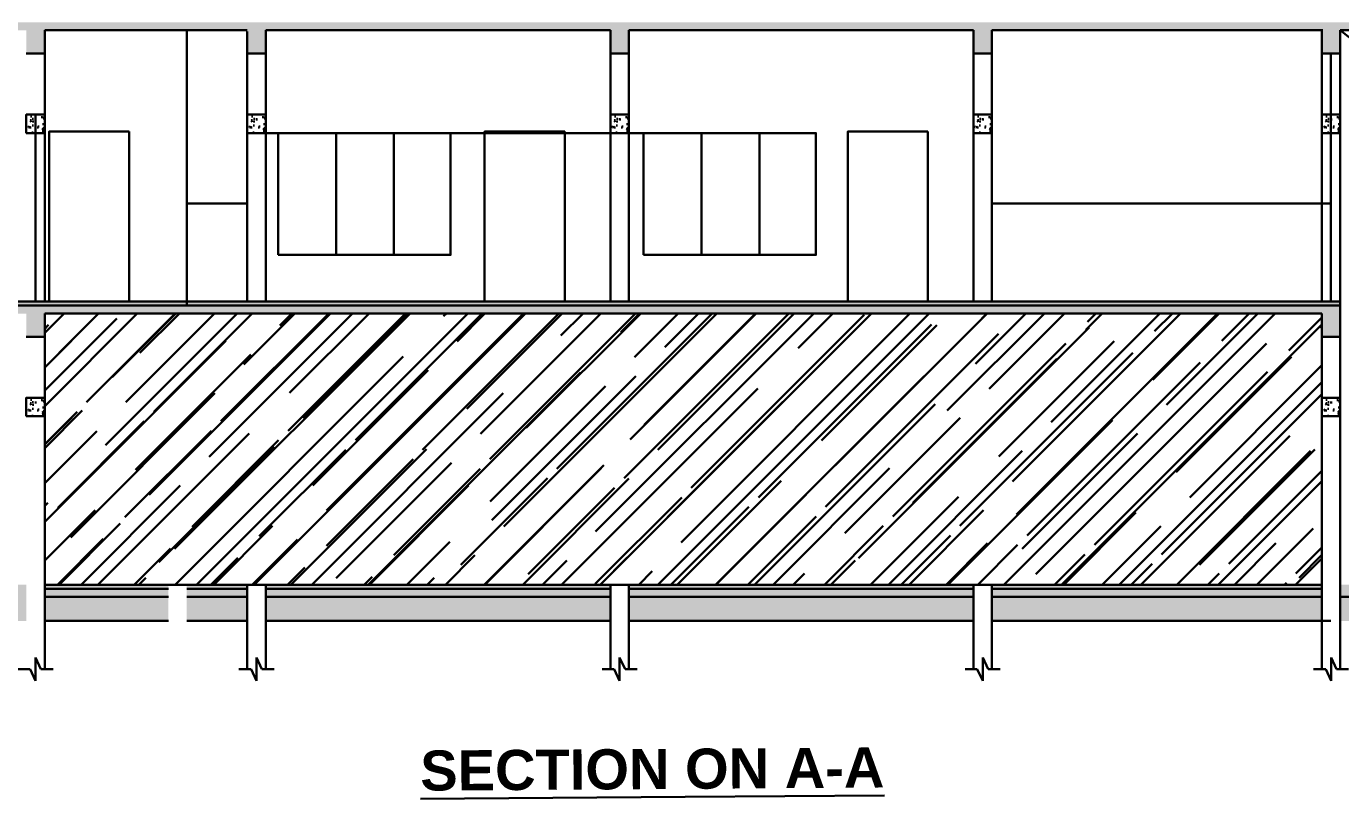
# Model space of a CAD drawing. Header units: metres. Extents: x 515 to 706, y -4 to 163.
# Drawn here: x 574.12 to 590.5, y 122.01 to 131.64 of the extents above; entities that cross this region are included whole.
import ezdxf

# ---------------------------------------------------------------- set-up
doc = ezdxf.new("R2010")
doc.units = ezdxf.units.M
doc.header["$MEASUREMENT"] = 0
doc.linetypes.add('DASHED2', pattern=[0.375, 0.25, -0.125])
doc.styles.add('ARIAL', font='arialbd.ttf', dxfattribs={"height": 0.23})
doc.styles.add('working', font='arialbd.ttf', dxfattribs={"height": 0.23})
doc.dimstyles.new('new model', dxfattribs={"dimtxt": 0.23, "dimasz": 0.2, "dimexe": 0.1, "dimexo": 0.1, "dimgap": 0, "dimtad": 0, "dimzin": 1, "dimdsep": 46, "dimtxsty": 'working', "dimcen": 0.09, "dimse1": 1, "dimse2": 1, "dimclrd": 256, "dimclrt": 256, "dimadec": 1, "dimazin": 0, "dimtfac": 1, "dimtofl": 0, "dimtmove": 0, "dimatfit": 3, "dimfxl": 0, "dimtolj": 1, "dimtzin": 0, "dimlwd": -1, "dimlwe": -1, "dimarcsym": 0})

# ---------------------------------------------------------------- blocks, each defined once
blk = doc.blocks.new('*D555')
for p, q in [((561.615, 138.523), (561.615, 131.856)), ((561.615, 124.426), (561.615, 131.093))]:
    blk.add_line(p, q)
at = {"lineweight": 40}
for points in [[(561.581, 138.523), (561.648, 138.523), (561.615, 138.723)], [(561.581, 124.426), (561.648, 124.426), (561.615, 124.226)]]:
    blk.add_solid(points, dxfattribs=at)
at = {"layer": 'Defpoints', "color": 0, "lineweight": 40}
for p in [(590.039, 138.723), (561.615, 124.226), (590.039, 124.226)]:
    blk.add_point(p, dxfattribs=at)
at = {"lineweight": 30, "insert": (561.615, 131.474), "char_height": 0.23, "attachment_point": 5, "rotation": 90, "style": 'working'}
blk.add_mtext('\\A1;14.50', dxfattribs=at)

msp = doc.modelspace()

# ---------------------------------------------------------------- hatches: boundary and pattern name
at = {"lineweight": 30}
h = msp.add_hatch(dxfattribs=at)
h.set_pattern_fill('AR-CONC', color=256, scale=0.001, style=0)
h.set_pattern_definition([(50, (38.37423, -55.26295), (0.18218467, -0.015939086), [0.01905, -0.20955]), (355, (38.37423, -55.26295), (-0.03524342, 0.191056845), [0.01524, -0.167640584]), (100.451445, (38.38941, -55.26428), (0.146941247, 0.17511775), [0.01619001, -0.178090245]), (46.1842, (38.37423, -55.21215), (0.27107904, -0.04204233), [0.028575, -0.314325]), (96.63556, (38.39682, -55.21565), (0.23740413, 0.24742612), [0.02428502, -0.26713561]), (351.18415, (38.37423, -55.21215), (0.23740413, 0.24742612), [0.02285997, -0.25145973]), (21, (38.39963, -55.22485), (0.15161439, -0.1022652), [0.01905, -0.20955]), (326, (38.39963, -55.22485), (0.06180203, 0.184187966), [0.01524, -0.16764]), (71.451445, (38.41226, -55.23337), (0.21341642, 0.08192277), [0.01619001, -0.17808994]), (37.5, (38.37423, -55.26295), (0.003088603, 0.084555039), [0, -0.165608, 0, -0.17018, 0, -0.168275]), (7.5, (38.37423, -55.26295), (0.066819663, 0.100180575), [0, -0.097028, 0, -0.161798, 0, -0.064135]), (327.5, (38.31759, -55.26295), (0.135590595, -0.005728744), [0, -0.0635, 0, -0.19812, 0, -0.26289]), (317.5, (38.29219, -55.26295), (0.148129181, 0.02542649), [0, -0.08255, 0, -0.131572, 0, -0.18669])])
h.paths.add_polyline_path([(581.62917, 131.58569), (585.92234, 131.58569), (585.92234, 131.29569), (586.15251, 131.29569), (586.15251, 131.58569), (590.26239, 131.58569), (590.26239, 131.29569), (590.49239, 131.29569), (590.49239, 131.58569), (592.77348, 131.58569), (593.00348, 131.58569), (594.79234, 131.58569), (594.79234, 131.29569), (595.0223, 131.29569), (595.0223, 131.68569), (563.8546, 131.68569), (563.8546, 131.29569), (564.0846, 131.29569), (564.0846, 131.58569), (565.58777, 131.58569), (565.81777, 131.58569), (567.45835, 131.58569), (567.45835, 131.29569), (567.68835, 131.29569), (567.68835, 131.58569), (570.62493, 131.58569), (570.62493, 131.29569), (571.07526, 131.29569), (571.07526, 131.58569), (574.12222, 131.58569), (574.12222, 131.29569), (574.35239, 131.29569), (574.35239, 131.58569), (575.89221, 131.58569), (576.12237, 131.58569), (576.8755, 131.58569), (576.8755, 131.29569), (577.10566, 131.29569), (577.10566, 131.58569), (581.399, 131.58569), (581.399, 131.29569), (581.62917, 131.29569)])
h = msp.add_hatch(dxfattribs=at)
h.set_pattern_fill('AR-CONC', color=256, scale=0.001, style=0)
h.set_pattern_definition([(50, (48.64202, -55.41794), (0.18218467, -0.015939086), [0.01905, -0.20955]), (355, (48.64202, -55.41794), (-0.03524342, 0.191056845), [0.01524, -0.167640584]), (100.451445, (48.6572, -55.41927), (0.146941247, 0.17511775), [0.01619001, -0.178090245]), (46.1842, (48.64202, -55.36714), (0.27107904, -0.04204233), [0.028575, -0.314325]), (96.63556, (48.6646, -55.37064), (0.23740413, 0.24742612), [0.02428502, -0.26713561]), (351.18415, (48.64202, -55.36714), (0.23740413, 0.24742612), [0.02285997, -0.25145973]), (21, (48.66742, -55.37984), (0.15161439, -0.1022652), [0.01905, -0.20955]), (326, (48.66742, -55.37984), (0.06180203, 0.184187966), [0.01524, -0.16764]), (71.451445, (48.68005, -55.38836), (0.21341642, 0.08192277), [0.01619001, -0.17808994]), (37.5, (48.64202, -55.41794), (0.003088603, 0.084555039), [0, -0.165608, 0, -0.17018, 0, -0.168275]), (7.5, (48.64202, -55.41794), (0.066819663, 0.100180575), [0, -0.097028, 0, -0.161798, 0, -0.064135]), (327.5, (48.585375, -55.41794), (0.135590595, -0.005728744), [0, -0.0635, 0, -0.19812, 0, -0.26289]), (317.5, (48.55998, -55.41794), (0.148129181, 0.02542649), [0, -0.08255, 0, -0.131572, 0, -0.18669])])
h.paths.add_polyline_path([(574.12239, 130.30569), (574.35239, 130.30569), (574.35239, 130.53569), (574.12239, 130.53569)])
h = msp.add_hatch(dxfattribs=at)
h.set_pattern_fill('AR-CONC', color=256, scale=0.001, style=0)
h.set_pattern_definition([(50, (51.39529, -55.41794), (0.18218467, -0.015939086), [0.01905, -0.20955]), (355, (51.3953, -55.41794), (-0.03524342, 0.191056845), [0.01524, -0.167640584]), (100.451445, (51.41047, -55.41927), (0.146941247, 0.17511775), [0.01619001, -0.178090245]), (46.1842, (51.3953, -55.36714), (0.27107904, -0.04204233), [0.028575, -0.314325]), (96.63556, (51.41788, -55.37064), (0.23740413, 0.24742612), [0.02428502, -0.26713561]), (351.18415, (51.3953, -55.36714), (0.23740413, 0.24742612), [0.02285997, -0.25145973]), (21, (51.42069, -55.37984), (0.15161439, -0.1022652), [0.01905, -0.20955]), (326, (51.4207, -55.37984), (0.06180203, 0.184187966), [0.01524, -0.16764]), (71.451445, (51.43333, -55.38836), (0.21341642, 0.08192277), [0.01619001, -0.17808994]), (37.5, (51.39529, -55.41794), (0.003088603, 0.084555039), [0, -0.165608, 0, -0.17018, 0, -0.168275]), (7.5, (51.39529, -55.41794), (0.066819663, 0.100180575), [0, -0.097028, 0, -0.161798, 0, -0.064135]), (327.5, (51.33865, -55.41794), (0.135590595, -0.005728744), [0, -0.0635, 0, -0.19812, 0, -0.26289]), (317.5, (51.31325, -55.41794), (0.148129181, 0.02542649), [0, -0.08255, 0, -0.131572, 0, -0.18669])])
h.paths.add_polyline_path([(576.87566, 130.30569), (577.10566, 130.30569), (577.10566, 130.53569), (576.87566, 130.53569)])
h = msp.add_hatch(dxfattribs=at)
h.set_pattern_fill('AR-CONC', color=256, scale=0.001, style=0)
h.set_pattern_definition([(50, (55.9188, -55.41794), (0.18218467, -0.015939086), [0.01905, -0.20955]), (355, (55.9188, -55.41794), (-0.03524342, 0.191056845), [0.01524, -0.167640584]), (100.451445, (55.93398, -55.41927), (0.146941247, 0.17511775), [0.01619001, -0.178090245]), (46.1842, (55.9188, -55.36714), (0.27107904, -0.04204233), [0.028575, -0.314325]), (96.63556, (55.9414, -55.37064), (0.23740413, 0.24742612), [0.02428502, -0.26713561]), (351.18415, (55.9188, -55.36714), (0.23740413, 0.24742612), [0.02285997, -0.25145973]), (21, (55.9442, -55.37984), (0.15161439, -0.1022652), [0.01905, -0.20955]), (326, (55.9442, -55.37984), (0.06180203, 0.184187966), [0.01524, -0.16764]), (71.451445, (55.95683, -55.38836), (0.21341642, 0.08192277), [0.01619001, -0.17808994]), (37.5, (55.9188, -55.41794), (0.003088603, 0.084555039), [0, -0.165608, 0, -0.17018, 0, -0.168275]), (7.5, (55.9188, -55.41794), (0.066819663, 0.100180575), [0, -0.097028, 0, -0.161798, 0, -0.064135]), (327.5, (55.862156, -55.41794), (0.135590595, -0.005728744), [0, -0.0635, 0, -0.19812, 0, -0.26289]), (317.5, (55.83676, -55.41794), (0.148129181, 0.02542649), [0, -0.08255, 0, -0.131572, 0, -0.18669])])
h.paths.add_polyline_path([(581.39917, 130.30569), (581.62917, 130.30569), (581.62917, 130.53569), (581.39917, 130.53569)])
h = msp.add_hatch(dxfattribs=at)
h.set_pattern_fill('AR-CONC', color=256, scale=0.001, style=0)
h.set_pattern_definition([(50, (60.44214, -55.41794), (0.18218467, -0.015939086), [0.01905, -0.20955]), (355, (60.44214, -55.41794), (-0.03524342, 0.191056845), [0.01524, -0.167640584]), (100.451445, (60.45732, -55.41927), (0.146941247, 0.17511775), [0.01619001, -0.178090245]), (46.1842, (60.44214, -55.36714), (0.27107904, -0.04204233), [0.028575, -0.314325]), (96.63556, (60.46473, -55.37064), (0.23740413, 0.24742612), [0.02428502, -0.26713561]), (351.18415, (60.44214, -55.36714), (0.23740413, 0.24742612), [0.02285997, -0.25145973]), (21, (60.46754, -55.37984), (0.15161439, -0.1022652), [0.01905, -0.20955]), (326, (60.46754, -55.37984), (0.06180203, 0.184187966), [0.01524, -0.16764]), (71.451445, (60.48017, -55.38836), (0.21341642, 0.08192277), [0.01619001, -0.17808994]), (37.5, (60.44214, -55.41794), (0.003088603, 0.084555039), [0, -0.165608, 0, -0.17018, 0, -0.168275]), (7.5, (60.44214, -55.41794), (0.066819663, 0.100180575), [0, -0.097028, 0, -0.161798, 0, -0.064135]), (327.5, (60.385495, -55.41794), (0.135590595, -0.005728744), [0, -0.0635, 0, -0.19812, 0, -0.26289]), (317.5, (60.3601, -55.41794), (0.148129181, 0.02542649), [0, -0.08255, 0, -0.131572, 0, -0.18669])])
h.paths.add_polyline_path([(585.92251, 130.30569), (586.15251, 130.30569), (586.15251, 130.53569), (585.92251, 130.53569)])
h = msp.add_hatch(dxfattribs=at)
h.set_pattern_fill('AR-CONC', color=256, scale=0.001, style=0)
h.set_pattern_definition([(50, (64.78202, -55.41794), (0.18218467, -0.015939086), [0.01905, -0.20955]), (355, (64.78202, -55.41794), (-0.03524342, 0.191056845), [0.01524, -0.167640584]), (100.451445, (64.7972, -55.41927), (0.146941247, 0.17511775), [0.01619001, -0.178090245]), (46.1842, (64.78202, -55.36714), (0.27107904, -0.04204233), [0.028575, -0.314325]), (96.63556, (64.8046, -55.37064), (0.23740413, 0.24742612), [0.02428502, -0.26713561]), (351.18415, (64.78202, -55.36714), (0.23740413, 0.24742612), [0.02285997, -0.25145973]), (21, (64.80742, -55.37984), (0.15161439, -0.1022652), [0.01905, -0.20955]), (326, (64.80742, -55.37984), (0.06180203, 0.184187966), [0.01524, -0.16764]), (71.451445, (64.82005, -55.38836), (0.21341642, 0.08192277), [0.01619001, -0.17808994]), (37.5, (64.78202, -55.41794), (0.003088603, 0.084555039), [0, -0.165608, 0, -0.17018, 0, -0.168275]), (7.5, (64.78202, -55.41794), (0.066819663, 0.100180575), [0, -0.097028, 0, -0.161798, 0, -0.064135]), (327.5, (64.725376, -55.41794), (0.135590595, -0.005728744), [0, -0.0635, 0, -0.19812, 0, -0.26289]), (317.5, (64.69998, -55.41794), (0.148129181, 0.02542649), [0, -0.08255, 0, -0.131572, 0, -0.18669])])
h.paths.add_polyline_path([(590.26239, 130.30569), (590.49239, 130.30569), (590.49239, 130.53569), (590.26239, 130.53569)])
h = msp.add_hatch(color=256, dxfattribs=at)
h.dxf.hatch_style = 1
h.paths.add_polyline_path([(590.49239, 128.15569), (590.49239, 128.20569), (563.8546, 128.20569), (563.8546, 128.15569)])
h.paths.add_polyline_path([(594.79234, 128.20569), (594.79234, 128.15569), (595.0223, 128.15569), (595.0223, 128.20569)])
h = msp.add_hatch(dxfattribs=at)
h.set_pattern_fill('AR-CONC', color=256, scale=0.001, style=0)
h.set_pattern_definition([(50, (38.37423, -13.13469), (0.18218467, -0.015939086), [0.01905, -0.20955]), (355, (38.37423, -13.13469), (-0.03524342, 0.191056845), [0.01524, -0.167640584]), (100.451445, (38.38941, -13.13602), (0.146941247, 0.17511775), [0.01619001, -0.178090245]), (46.1842, (38.37423, -13.08389), (0.27107904, -0.04204233), [0.028575, -0.314325]), (96.63556, (38.39682, -13.0874), (0.23740413, 0.24742612), [0.02428502, -0.26713561]), (351.18415, (38.37423, -13.0839), (0.23740413, 0.24742612), [0.02285997, -0.25145973]), (21, (38.39963, -13.09659), (0.15161439, -0.1022652), [0.01905, -0.20955]), (326, (38.39963, -13.09659), (0.06180203, 0.184187966), [0.01524, -0.16764]), (71.451445, (38.41226, -13.10511), (0.21341642, 0.08192277), [0.01619001, -0.17808994]), (37.5, (38.37423, -13.13469), (0.003088603, 0.084555039), [0, -0.165608, 0, -0.17018, 0, -0.168275]), (7.5, (38.37423, -13.13469), (0.066819663, 0.100180575), [0, -0.097028, 0, -0.161798, 0, -0.064135]), (327.5, (38.31759, -13.13469), (0.135590595, -0.005728744), [0, -0.0635, 0, -0.19812, 0, -0.26289]), (317.5, (38.29219, -13.13469), (0.148129181, 0.02542649), [0, -0.08255, 0, -0.131572, 0, -0.18669])])
h.paths.add_polyline_path([(594.79234, 128.15569), (594.79234, 127.76569), (595.0223, 127.76569), (595.0223, 128.15569)])
h.paths.add_polyline_path([(590.49239, 127.76569), (590.49239, 128.15569), (563.8546, 128.15569), (563.8546, 127.76569), (564.0846, 127.76569), (564.0846, 128.05569), (565.58777, 128.05569), (565.81777, 128.05569), (567.45835, 128.05569), (567.68835, 128.05569), (570.62493, 128.05569), (570.62493, 127.76569), (571.07526, 127.76569), (571.07526, 128.05569), (574.12222, 128.05569), (574.12222, 127.76569), (574.35239, 127.76569), (574.35239, 128.05569), (590.26239, 128.05569), (590.26239, 127.76569)])
at = {"lineweight": 30, "ltscale": 10}
h = msp.add_hatch(dxfattribs=at)
h.set_pattern_fill('AR-RROOF', color=256, scale=0.02, angle=45)
h.set_pattern_definition([(45, (38.37423, -55.41794), (0.4310523, 1.1494728), [7.62, -1.016, 2.54, -0.508]), (45, (38.6724, -54.7606), (-0.8369599, 0.1185394), [1.524, -0.16764, 3.048, -0.381]), (45, (38.2485, -54.933), (1.6272224, 2.10856414), [4.064, -0.7112, 2.032, -0.508])])
h.paths.add_polyline_path([(574.35239, 128.05569), (574.35239, 124.67569), (590.26239, 124.67569), (590.26239, 126.77569), (590.26239, 126.77569), (590.26239, 127.00569), (590.26239, 128.05569)])
at = {"lineweight": 30}
h = msp.add_hatch(dxfattribs=at)
h.set_pattern_fill('AR-CONC', color=256, scale=0.001, style=0)
h.set_pattern_definition([(50, (48.64202, -58.94794), (0.18218467, -0.015939086), [0.01905, -0.20955]), (355, (48.64202, -58.94794), (-0.03524342, 0.191056845), [0.01524, -0.167640584]), (100.451445, (48.6572, -58.94927), (0.146941247, 0.17511775), [0.01619001, -0.178090245]), (46.1842, (48.64202, -58.89714), (0.27107904, -0.04204233), [0.028575, -0.314325]), (96.63556, (48.6646, -58.90064), (0.23740413, 0.24742612), [0.02428502, -0.26713561]), (351.18415, (48.64202, -58.89714), (0.23740413, 0.24742612), [0.02285997, -0.25145973]), (21, (48.66742, -58.90984), (0.15161439, -0.1022652), [0.01905, -0.20955]), (326, (48.66742, -58.90984), (0.06180203, 0.184187966), [0.01524, -0.16764]), (71.451445, (48.68005, -58.91836), (0.21341642, 0.08192277), [0.01619001, -0.17808994]), (37.5, (48.64202, -58.94794), (0.003088603, 0.084555039), [0, -0.165608, 0, -0.17018, 0, -0.168275]), (7.5, (48.64202, -58.94794), (0.066819663, 0.100180575), [0, -0.097028, 0, -0.161798, 0, -0.064135]), (327.5, (48.585375, -58.94794), (0.135590595, -0.005728744), [0, -0.0635, 0, -0.19812, 0, -0.26289]), (317.5, (48.55998, -58.94794), (0.148129181, 0.02542649), [0, -0.08255, 0, -0.131572, 0, -0.18669])])
h.paths.add_polyline_path([(574.12239, 126.77569), (574.35239, 126.77569), (574.35239, 127.00569), (574.12239, 127.00569)])
h = msp.add_hatch(dxfattribs=at)
h.set_pattern_fill('AR-CONC', color=256, scale=0.001, style=0)
h.set_pattern_definition([(50, (64.78202, -58.94794), (0.18218467, -0.015939086), [0.01905, -0.20955]), (355, (64.78202, -58.94794), (-0.03524342, 0.191056845), [0.01524, -0.167640584]), (100.451445, (64.7972, -58.94927), (0.146941247, 0.17511775), [0.01619001, -0.178090245]), (46.1842, (64.78202, -58.89714), (0.27107904, -0.04204233), [0.028575, -0.314325]), (96.63556, (64.8046, -58.90064), (0.23740413, 0.24742612), [0.02428502, -0.26713561]), (351.18415, (64.78202, -58.89714), (0.23740413, 0.24742612), [0.02285997, -0.25145973]), (21, (64.80742, -58.90984), (0.15161439, -0.1022652), [0.01905, -0.20955]), (326, (64.80742, -58.90984), (0.06180203, 0.184187966), [0.01524, -0.16764]), (71.451445, (64.82005, -58.91836), (0.21341642, 0.08192277), [0.01619001, -0.17808994]), (37.5, (64.78202, -58.94794), (0.003088603, 0.084555039), [0, -0.165608, 0, -0.17018, 0, -0.168275]), (7.5, (64.78202, -58.94794), (0.066819663, 0.100180575), [0, -0.097028, 0, -0.161798, 0, -0.064135]), (327.5, (64.725376, -58.94794), (0.135590595, -0.005728744), [0, -0.0635, 0, -0.19812, 0, -0.26289]), (317.5, (64.69998, -58.94794), (0.148129181, 0.02542649), [0, -0.08255, 0, -0.131572, 0, -0.18669])])
h.paths.add_polyline_path([(590.26239, 126.77569), (590.49239, 126.77569), (590.49239, 127.00569), (590.26239, 127.00569)])
h = msp.add_hatch(color=256, dxfattribs=at)
h.dxf.hatch_style = 1
h.paths.add_polyline_path([(564.0846, 124.67569), (564.0846, 124.62569), (565.81777, 124.62569), (565.81777, 124.67569)])
h.paths.add_polyline_path([(565.81777, 124.67569), (565.81777, 124.62569), (567.68835, 124.62569), (567.68835, 124.67569)])
h.paths.add_polyline_path([(567.68835, 124.67569), (567.68835, 124.62569), (570.62493, 124.62569), (570.62493, 124.67569)])
h.paths.add_polyline_path([(574.12222, 124.62569), (574.12222, 124.67569), (571.07526, 124.67569), (571.07526, 124.62569)])
h.paths.add_polyline_path([(575.89221, 124.62569), (575.89221, 124.67569), (574.35239, 124.67569), (574.35239, 124.62569)])
h.paths.add_polyline_path([(576.8755, 124.62569), (576.8755, 124.67569), (576.12237, 124.67569), (576.12237, 124.62569)])
h.paths.add_polyline_path([(577.10566, 124.67569), (577.10566, 124.62569), (581.399, 124.62569), (581.399, 124.67569)])
h.paths.add_polyline_path([(581.62917, 124.67569), (581.62917, 124.62569), (585.92234, 124.62569), (585.92234, 124.67569)])
h.paths.add_polyline_path([(590.49239, 124.67569), (590.49239, 124.62569), (592.77348, 124.62569), (592.77348, 124.67569)])
h.paths.add_polyline_path([(594.79234, 124.62569), (594.79234, 124.67569), (593.00348, 124.67569), (593.00348, 124.62569)])
h.paths.add_polyline_path([(590.26239, 124.62569), (590.26239, 124.67569), (586.15251, 124.67569), (586.15251, 124.62569)])
h = msp.add_hatch(dxfattribs=at)
h.set_pattern_fill('AR-CONC', color=256, scale=0.001, style=0)
h.set_pattern_definition([(50, (38.37423, -55.57293), (0.18218467, -0.015939086), [0.01905, -0.20955]), (355, (38.37423, -55.57293), (-0.03524342, 0.191056845), [0.01524, -0.167640584]), (100.451445, (38.38941, -55.57426), (0.146941247, 0.17511775), [0.01619001, -0.178090245]), (46.1842, (38.37423, -55.52213), (0.27107904, -0.04204233), [0.028575, -0.314325]), (96.63556, (38.39682, -55.52564), (0.23740413, 0.24742612), [0.02428502, -0.26713561]), (351.18415, (38.37423, -55.52213), (0.23740413, 0.24742612), [0.02285997, -0.25145973]), (21, (38.39963, -55.53483), (0.15161439, -0.1022652), [0.01905, -0.20955]), (326, (38.39963, -55.53483), (0.06180203, 0.184187966), [0.01524, -0.16764]), (71.451445, (38.41226, -55.54336), (0.21341642, 0.08192277), [0.01619001, -0.17808994]), (37.5, (38.37423, -55.572934), (0.003088603, 0.084555039), [0, -0.165608, 0, -0.17018, 0, -0.168275]), (7.5, (38.37423, -55.57293), (0.066819663, 0.100180575), [0, -0.097028, 0, -0.161798, 0, -0.064135]), (327.5, (38.31759, -55.572934), (0.135590595, -0.005728744), [0, -0.0635, 0, -0.19812, 0, -0.26289]), (317.5, (38.29219, -55.57293), (0.148129181, 0.02542649), [0, -0.08255, 0, -0.131572, 0, -0.18669])])
h.paths.add_polyline_path([(564.0846, 124.62569), (564.0846, 124.52569), (565.81777, 124.52569), (565.81777, 124.62569)])
h.paths.add_polyline_path([(565.81777, 124.62569), (565.81777, 124.52569), (567.68835, 124.52569), (567.68835, 124.62569)])
h.paths.add_polyline_path([(567.68835, 124.62569), (567.68835, 124.52569), (570.62493, 124.52569), (570.62493, 124.62569)])
h.paths.add_polyline_path([(574.12222, 124.52569), (574.12222, 124.62569), (571.07526, 124.62569), (571.07526, 124.52569)])
h.paths.add_polyline_path([(574.35239, 124.62569), (574.35239, 124.52569), (575.89221, 124.52569), (575.89221, 124.62569)])
h.paths.add_polyline_path([(576.8755, 124.52569), (576.8755, 124.62569), (576.12237, 124.62569), (576.12237, 124.52569)])
h.paths.add_polyline_path([(581.399, 124.52569), (581.399, 124.62569), (577.10566, 124.62569), (577.10566, 124.52569)])
h.paths.add_polyline_path([(585.92234, 124.52569), (585.92234, 124.62569), (581.62917, 124.62569), (581.62917, 124.52569)])
h.paths.add_polyline_path([(590.26239, 124.52569), (590.26239, 124.62569), (586.15251, 124.62569), (586.15251, 124.52569)])
h.paths.add_polyline_path([(590.49239, 124.62569), (590.49239, 124.52569), (592.77348, 124.52569), (592.77348, 124.62569)])
h.paths.add_polyline_path([(594.79234, 124.52569), (594.79234, 124.62569), (593.00348, 124.62569), (593.00348, 124.52569)])
h = msp.add_hatch(dxfattribs=at)
h.set_pattern_fill('AR-SAND', color=256, scale=0.0025)
h.set_pattern_definition([(37.5, (38.37423, -55.57293), (-0.004000078, 0.12235331), [0, -0.09652, 0, -0.10795, 0, -0.1031875]), (7.5, (38.37423, -55.57293), (0.11238082, 0.179206275), [0, -0.05207, 0, -0.086995, 0, -0.0333375]), (327.5, (38.29612, -55.57293), (0.197748093, 0.000359296), [0, -0.03175, 0, -0.1143, 0, -0.149225]), (317.5, (38.29612, -55.57293), (0.190889113, 0.05573233), [0, -0.015875, 0, -0.07493, 0, -0.085725])])
h.paths.add_polyline_path([(594.79234, 124.52569), (593.00348, 124.52569), (593.00348, 124.22569), (594.79234, 124.22569)])
h.paths.add_polyline_path([(592.77348, 124.52569), (590.49239, 124.52569), (590.49239, 124.22569), (592.77348, 124.22569)])
h.paths.add_polyline_path([(585.92234, 124.52569), (581.62917, 124.52569), (581.62917, 124.22569), (585.92234, 124.22569)])
h.paths.add_polyline_path([(581.399, 124.52569), (577.10566, 124.52569), (577.10566, 124.22569), (581.399, 124.22569)])
h.paths.add_polyline_path([(576.8755, 124.52569), (576.12237, 124.52569), (576.12237, 124.22569), (576.8755, 124.22569)])
h.paths.add_polyline_path([(575.89221, 124.52569), (574.35239, 124.52569), (574.35239, 124.22569), (575.89221, 124.22569)])
h.paths.add_polyline_path([(574.12222, 124.52569), (571.07526, 124.52569), (571.07526, 124.22569), (574.12222, 124.22569)])
h.paths.add_polyline_path([(567.68835, 124.52569), (565.81777, 124.52569), (565.81777, 124.22569), (567.68835, 124.22569)])
h.paths.add_polyline_path([(565.81777, 124.52569), (564.0846, 124.52569), (564.0846, 124.22569), (565.81777, 124.22569)])
h.paths.add_polyline_path([(570.62493, 124.52569), (567.68835, 124.52569), (567.68835, 124.22569), (570.62493, 124.22569)])
h.paths.add_polyline_path([(590.26239, 124.22569), (590.26239, 124.52569), (586.15251, 124.52569), (586.15251, 124.22569)])

# ---------------------------------------------------------------- linework, layer by layer
for p, q in [((576.8755, 131.58569), (574.35239, 131.58569)), ((574.35239, 128.20569), (574.35239, 131.58569)), ((576.12243, 128.15569), (576.12243, 131.58569)), ((576.8755, 128.20569), (576.8755, 131.57169)), ((581.399, 131.58569), (577.10566, 131.58569)), ((577.10566, 128.20569), (577.10566, 131.58569)), ((581.399, 128.20569), (581.399, 131.58569)), ((585.92234, 131.58569), (581.62917, 131.58569)), ((581.62917, 128.20569), (581.62917, 131.58569)), ((585.92234, 128.20569), (585.92234, 131.58569)), ((586.15251, 128.20569), (586.15251, 131.58569)), ((590.2743, 131.58569), (586.15251, 131.58569)), ((590.26239, 128.20569), (590.26239, 131.58569)), ((590.49239, 128.20569), (590.49239, 131.58569)), ((594.79234, 131.58569), (590.49239, 131.58569)), ((574.35239, 131.29569), (574.12222, 131.29569)), ((577.10566, 131.29569), (576.8755, 131.29569)), ((581.62917, 131.29569), (581.399, 131.29569)), ((586.15251, 131.29569), (585.92234, 131.29569)), ((590.49239, 131.29569), (590.26239, 131.29569)), ((574.2373, 128.20569), (574.2373, 130.53569)), ((577.10566, 130.30569), (582.58549, 130.30569)), ((577.98189, 130.30569), (577.98189, 128.78569)), ((578.70251, 130.30569), (578.70251, 128.78569)), ((582.53417, 130.30569), (582.53417, 128.78569)), ((583.25479, 130.30569), (583.25479, 128.78569)), ((576.8755, 129.42569), (576.12243, 129.42569)), ((590.37234, 129.42569), (586.15251, 129.42569)), ((590.49239, 128.20569), (563.85433, 128.20569)), ((590.49239, 128.15569), (563.8546, 128.15569)), ((590.26239, 128.05569), (574.35239, 128.05569)), ((574.35239, 123.62373), (574.35239, 128.05569)), ((590.26239, 123.62373), (590.26239, 128.05569)), ((590.49239, 128.05569), (590.49239, 128.20569)), ((590.49239, 123.62373), (590.49239, 128.05569)), ((574.35239, 127.76569), (574.12222, 127.76569)), ((590.49239, 127.76569), (590.26239, 127.76569)), ((574.35239, 124.67569), (590.26239, 124.67569)), ((574.35239, 124.62569), (575.89221, 124.62569)), ((576.12237, 124.62569), (576.8755, 124.62569)), ((576.8755, 123.62373), (576.8755, 124.67569)), ((577.10566, 123.62373), (577.10566, 124.67569)), ((577.10566, 124.62569), (581.399, 124.62569)), ((581.399, 123.62373), (581.399, 124.67569)), ((581.62917, 123.62373), (581.62917, 124.67569)), ((581.62917, 124.62569), (585.92234, 124.62569)), ((585.92234, 123.62373), (585.92234, 124.67569)), ((586.15251, 123.62373), (586.15251, 124.67569)), ((586.15251, 124.62569), (590.26239, 124.62569)), ((574.35239, 124.52569), (575.89221, 124.52569)), ((576.12237, 124.52569), (576.8755, 124.52569)), ((577.10566, 124.52569), (581.399, 124.52569)), ((581.62917, 124.52569), (585.92234, 124.52569)), ((586.15251, 124.52569), (590.26239, 124.52569)), ((590.49239, 124.52569), (592.77348, 124.52569)), ((574.23743, 123.47866), (574.23743, 123.76879)), ((574.3048, 123.62373), (574.23743, 123.76879)), ((577.05808, 123.62373), (576.9907, 123.76879)), ((576.9907, 123.47866), (576.9907, 123.76879)), ((581.51421, 123.47866), (581.51421, 123.76879)), ((581.58158, 123.62373), (581.51421, 123.76879)), ((586.03755, 123.47866), (586.03755, 123.76879)), ((586.10492, 123.62373), (586.03755, 123.76879)), ((590.4448, 123.62373), (590.37743, 123.76879)), ((590.37743, 123.47866), (590.37743, 123.76879)), ((574.01887, 123.62373), (574.17005, 123.62373)), ((574.23743, 123.47866), (574.17005, 123.62373)), ((574.3048, 123.62373), (574.45598, 123.62373)), ((576.77215, 123.62373), (576.92332, 123.62373)), ((576.9907, 123.47866), (576.92332, 123.62373)), ((577.05808, 123.62373), (577.20926, 123.62373)), ((581.29565, 123.62373), (581.44683, 123.62373)), ((581.51421, 123.47866), (581.44683, 123.62373)), ((581.58158, 123.62373), (581.73276, 123.62373)), ((585.81899, 123.62373), (585.97017, 123.62373)), ((586.03755, 123.47866), (585.97017, 123.62373)), ((586.10492, 123.62373), (586.2561, 123.62373)), ((590.15887, 123.62373), (590.31005, 123.62373)), ((590.37743, 123.47866), (590.31005, 123.62373)), ((590.4448, 123.62373), (590.59598, 123.62373))]:
    msp.add_line(p, q, dxfattribs=at)
at = {"linetype": 'DASHED2', "lineweight": 30}
msp.add_line((590.49239, 131.58569), (594.79234, 128.20569), dxfattribs=at)
at = {"lineweight": 30, "ltscale": 0.125}
for p, q in [((575.89221, 124.22569), (574.35239, 124.22569)), ((576.8755, 124.22569), (576.12237, 124.22569)), ((581.399, 124.22569), (577.10566, 124.22569)), ((585.92234, 124.22569), (581.62917, 124.22569)), ((590.3723, 124.22569), (586.15251, 124.22569))]:
    msp.add_line(p, q, dxfattribs=at)
at = {"lineweight": 30}
for points in [[(590.37234, 128.20569), (590.49239, 128.20569), (590.49239, 131.29569), (590.37234, 131.29569)], [(574.12239, 130.30569), (574.35239, 130.30569), (574.35239, 130.53569), (574.12239, 130.53569)], [(576.87566, 130.30569), (577.10566, 130.30569), (577.10566, 130.53569), (576.87566, 130.53569)], [(581.39917, 130.30569), (581.62917, 130.30569), (581.62917, 130.53569), (581.39917, 130.53569)], [(585.92251, 130.30569), (586.15251, 130.30569), (586.15251, 130.53569), (585.92251, 130.53569)], [(590.26239, 130.30569), (590.49239, 130.30569), (590.49239, 130.53569), (590.26239, 130.53569)], [(575.40599, 130.32369), (574.40599, 130.32369), (574.40599, 128.20569), (575.40599, 128.20569)], [(577.26127, 128.78569), (579.40793, 128.78569), (579.40793, 130.30569), (577.26127, 130.30569)], [(580.83226, 130.32369), (579.83226, 130.32369), (579.83226, 128.20569), (580.83226, 128.20569)], [(581.81354, 128.78569), (583.9602, 128.78569), (583.9602, 130.30569), (581.81354, 130.30569)], [(585.3556, 130.3237), (584.3556, 130.3237), (584.3556, 128.2057), (585.3556, 128.2057)], [(574.12239, 126.77569), (574.35239, 126.77569), (574.35239, 127.00569), (574.12239, 127.00569)], [(590.26239, 126.77569), (590.49239, 126.77569), (590.49239, 127.00569), (590.26239, 127.00569)]]:
    msp.add_lwpolyline(points, close=True, dxfattribs=at)
msp.add_lwpolyline([(590.49239, 128.15569), (563.8546, 128.15569), (563.8546, 128.20569), (590.49239, 128.20569)], dxfattribs=at)

# ---------------------------------------------------------------- texts
at = {"lineweight": 30, "insert": (575.67001, 122.58599), "char_height": 0.5, "attachment_point": 1, "rotation": 0.4, "style": 'ARIAL'}
msp.add_mtext_dynamic_manual_height_columns('{\\W8.65505;\\L  \\W1;SECTION ON A-A}', width=12.4726769, gutter_width=1.5, heights=[0], dxfattribs=at)

# ---------------------------------------------------------------- dimensions: what is measured, and where the dimension line sits
at = {"lineweight": 30}
dim = msp.add_linear_dim(base=(561.61478, 124.22569), p1=(590.03902, 138.72251), p2=(590.03902, 124.22569), angle=90, dimstyle='new model', override={"dimpost": '\\X'}, dxfattribs=at)
dim.commit()
dim.dimension.update_dxf_attribs({"geometry": '*D555', "text_midpoint": (561.61478, 131.4741)})

doc.saveas('drawing.dxf')
